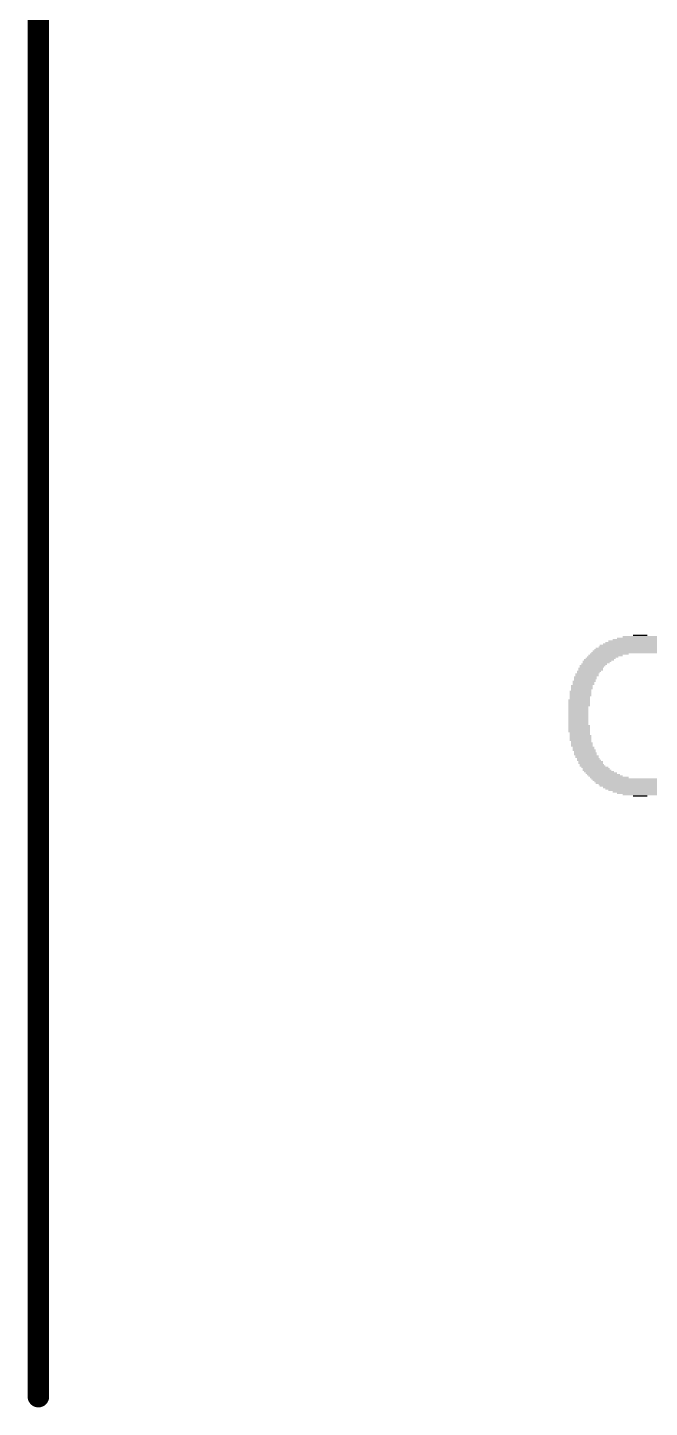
# Model space of a CAD drawing. Extents: x -0.2 to 45.5, y -0.1 to 78.5.
# Drawn here: x 23.95 to 27.61, y 37.56 to 45.7 of the extents above; entities that cross this region are included whole.
import ezdxf

# ---------------------------------------------------------------- set-up
doc = ezdxf.new("R2010")
doc.units = 0
doc.layers.add('21', color=253, linetype='CONTINUOUS')

# ---------------------------------------------------------------- blocks, each defined once
blk = doc.blocks.new('RECT')
blk.add_solid([(-0.5, -0.5), (0.5, -0.5), (-0.5, 0.5), (0.5, 0.5)])

msp = doc.modelspace()

# ---------------------------------------------------------------- linework, layer by layer
at = {"layer": '21', "const_width": 0.127}
msp.add_lwpolyline([(24.01, 53.62), (24.01, 37.62)], dxfattribs=at)
at = {"layer": '21', "const_width": 0.0635}
msp.add_lwpolyline([(23.9783, 37.62, 1), (24.0418, 37.62)], format="xyb", dxfattribs=at)

# ---------------------------------------------------------------- block references
at = {"layer": '21'}
for p, xscale, yscale in [((27.5579, 42.0954), 0.2718, 0.0086), ((27.5567, 42.1039), 0.2032, 0.0084), ((27.5579, 42.1123), 0.0838, 0.0084), ((27.5567, 42.0192), 0.5588, 0.0086), ((27.5579, 42.0277), 0.541, 0.0084), ((27.5579, 42.0361), 0.5258, 0.0084), ((27.5579, 42.0446), 0.4902, 0.0086), ((27.5579, 42.0531), 0.475, 0.0084), ((27.5579, 42.0615), 0.4394, 0.0084), ((27.5567, 42.07), 0.4064, 0.0086), ((27.5579, 42.0785), 0.3734, 0.0084), ((27.5579, 42.0869), 0.3226, 0.0084), ((27.2773, 41.9345), 0.1524, 0.0084), ((27.2874, 41.943), 0.1524, 0.0086), ((27.3039, 41.9599), 0.1702, 0.0084), ((27.2989, 41.9515), 0.16, 0.0084), ((27.3154, 41.9684), 0.1778, 0.0086), ((27.3255, 41.9769), 0.1778, 0.0084), ((27.337, 41.9853), 0.1854, 0.0084), ((27.3535, 41.9938), 0.2032, 0.0086), ((27.3763, 42.0023), 0.2286, 0.0084), ((27.5579, 42.0107), 0.5766, 0.0084), ((27.2354, 41.8668), 0.1346, 0.0086), ((27.2354, 41.8583), 0.1346, 0.0084), ((27.2443, 41.8837), 0.1372, 0.0084), ((27.2443, 41.8753), 0.1372, 0.0084), ((27.2569, 41.9007), 0.1422, 0.0084), ((27.2531, 41.8922), 0.1346, 0.0086), ((27.2658, 41.9176), 0.1448, 0.0086), ((27.2658, 41.9091), 0.1448, 0.0084), ((27.2735, 41.9261), 0.1448, 0.0084), ((27.2062, 41.7821), 0.127, 0.0084), ((27.2062, 41.7737), 0.127, 0.0084), ((27.2138, 41.816), 0.127, 0.0086), ((27.2138, 41.8075), 0.127, 0.0084), ((27.2138, 41.7991), 0.127, 0.0084), ((27.21, 41.7906), 0.1194, 0.0086), ((27.2277, 41.8414), 0.1346, 0.0086), ((27.2239, 41.8329), 0.127, 0.0084), ((27.2239, 41.8245), 0.127, 0.0084), ((27.2316, 41.8499), 0.127, 0.0084), ((27.1985, 41.7313), 0.127, 0.0084), ((27.1985, 41.7229), 0.127, 0.0084), ((27.1985, 41.7144), 0.127, 0.0086), ((27.1985, 41.7059), 0.127, 0.0084), ((27.1985, 41.6975), 0.127, 0.0084), ((27.1935, 41.689), 0.1168, 0.0086), ((27.2023, 41.7483), 0.1194, 0.0084), ((27.2023, 41.7398), 0.1194, 0.0086), ((27.2062, 41.7652), 0.127, 0.0086), ((27.2062, 41.7567), 0.127, 0.0084), ((27.1935, 41.6805), 0.1168, 0.0084), ((27.1935, 41.6721), 0.1168, 0.0084), ((27.1935, 41.6636), 0.1168, 0.0086), ((27.1935, 41.6551), 0.1168, 0.0084), ((27.1935, 41.6467), 0.1168, 0.0084), ((27.1935, 41.6382), 0.1168, 0.0086), ((27.1935, 41.6297), 0.1168, 0.0084), ((27.1935, 41.6213), 0.1168, 0.0084), ((27.1935, 41.6128), 0.1168, 0.0086), ((27.1985, 41.5789), 0.127, 0.0084), ((27.1985, 41.5705), 0.127, 0.0084), ((27.1985, 41.562), 0.127, 0.0086), ((27.1985, 41.5535), 0.127, 0.0084), ((27.1985, 41.5451), 0.127, 0.0084), ((27.1935, 41.6043), 0.1168, 0.0084), ((27.1935, 41.5959), 0.1168, 0.0084), ((27.1935, 41.5874), 0.1168, 0.0086), ((27.2023, 41.5366), 0.1194, 0.0086), ((27.2023, 41.5281), 0.1194, 0.0084), ((27.2062, 41.5197), 0.127, 0.0084), ((27.2062, 41.5112), 0.127, 0.0086), ((27.2062, 41.5027), 0.127, 0.0084), ((27.2062, 41.4943), 0.127, 0.0084), ((27.21, 41.4858), 0.1194, 0.0086), ((27.2138, 41.4773), 0.127, 0.0084), ((27.2138, 41.4689), 0.127, 0.0084), ((27.2138, 41.4604), 0.127, 0.0086), ((27.2239, 41.4519), 0.127, 0.0084), ((27.2239, 41.4435), 0.127, 0.0084), ((27.2277, 41.435), 0.1346, 0.0086), ((27.2316, 41.4265), 0.127, 0.0084), ((27.2354, 41.4181), 0.1346, 0.0084), ((27.2354, 41.4096), 0.1346, 0.0086), ((27.2443, 41.4011), 0.1372, 0.0084), ((27.2443, 41.3927), 0.1372, 0.0084), ((27.2531, 41.3842), 0.1346, 0.0086), ((27.2569, 41.3757), 0.1422, 0.0084), ((27.2658, 41.3673), 0.1448, 0.0084), ((27.2658, 41.3588), 0.1448, 0.0086), ((27.2735, 41.3503), 0.1448, 0.0084), ((27.2773, 41.3419), 0.1524, 0.0084), ((27.2912, 41.3334), 0.16, 0.0086), ((27.3039, 41.3165), 0.1702, 0.0084), ((27.2989, 41.3249), 0.16, 0.0084), ((27.3154, 41.308), 0.1778, 0.0086), ((27.3293, 41.2995), 0.1854, 0.0084), ((27.342, 41.2911), 0.1956, 0.0084), ((27.3535, 41.2826), 0.2032, 0.0086), ((27.3763, 41.2741), 0.2286, 0.0084), ((27.5579, 41.2657), 0.5766, 0.0084), ((27.5567, 41.2572), 0.5588, 0.0086), ((27.5579, 41.2487), 0.541, 0.0084), ((27.5579, 41.2403), 0.5258, 0.0084), ((27.5579, 41.2318), 0.4902, 0.0086), ((27.5579, 41.2233), 0.475, 0.0084), ((27.5579, 41.2149), 0.4394, 0.0084), ((27.5567, 41.2064), 0.4064, 0.0086), ((27.5579, 41.1979), 0.3734, 0.0084), ((27.5617, 41.1895), 0.3302, 0.0084), ((27.5617, 41.181), 0.2794, 0.0086), ((27.5567, 41.1725), 0.2032, 0.0084), ((27.5579, 41.1641), 0.0838, 0.0084)]:
    msp.add_blockref('RECT', p, dxfattribs=dict(at, xscale=xscale, yscale=yscale))

doc.saveas('drawing.dxf')
